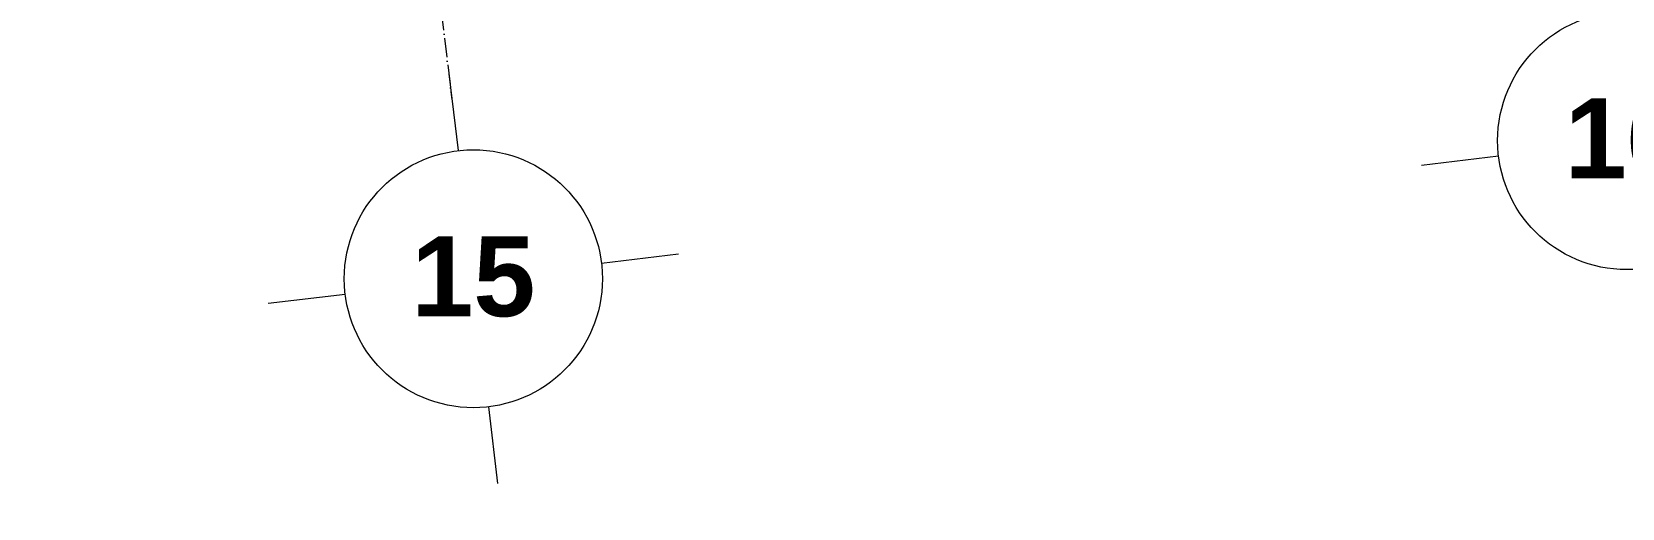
# Model space of a CAD drawing. Header units: millimetres. Extents: x -20215 to 101892, y -17414 to 45470.
# Drawn here: x 48266 to 60589, y 7582 to 11275 of the extents above; entities that cross this region are included whole.
import ezdxf

# ---------------------------------------------------------------- set-up
doc = ezdxf.new("R2010")
doc.units = ezdxf.units.MM
doc.linetypes.add('Grid Line', pattern=[4.2, 3, -0.6, 0, -0.6])
doc.layers.add('KH', color=6, linetype='Continuous', lineweight=5)
doc.layers.add('TRUC', color=225, linetype='Continuous', lineweight=5)
doc.styles.add('Arial_B', font='arialbd_0.ttf', dxfattribs={"height": 619.047619})

# ---------------------------------------------------------------- blocks, each defined once
blk = doc.blocks.new('Grid - FamilyAL-KH TRUC-550400-MẶT BẰNG HẦM 2')
at = {"layer": 'KH'}
for p, q in [((0, 7), (0, 4)), ((-8, -1), (-5, -1)), ((8, -1), (5, -1)), ((0, -9), (0, -6))]:
    blk.add_line(p, q, dxfattribs=at)
blk.add_circle((0, -1), 5, dxfattribs=at)

msp = doc.modelspace()

# ---------------------------------------------------------------- linework, layer by layer
at = {"layer": 'TRUC', "linetype": 'Grid Line', "ltscale": 50}
msp.add_line((48266.2, 37928.6), (51520.8, 10750.7), dxfattribs=at)

# ---------------------------------------------------------------- block references
at = {"lineweight": 5, "xscale": 200.0000000000007, "yscale": 200.0000000000007, "zscale": 200.0000000000007, "rotation": 186.8306492592331}
for p in [(60647.2, 10232.5), (51711.1, 9162.1)]:
    msp.add_blockref('Grid - FamilyAL-KH TRUC-550400-MẶT BẰNG HẦM 2', p, dxfattribs=at)

# ---------------------------------------------------------------- texts
at = {"layer": 'KH', "char_height": 619.05, "width": 1116.488, "attachment_point": 2, "line_spacing_factor": 0.941778, "style": 'Arial_B'}
for s, insert in [('16', (60623.1, 10758.9)), ('15', (51687, 9688.5))]:
    msp.add_mtext(s, dxfattribs=dict(at, insert=insert))

doc.saveas('drawing.dxf')
